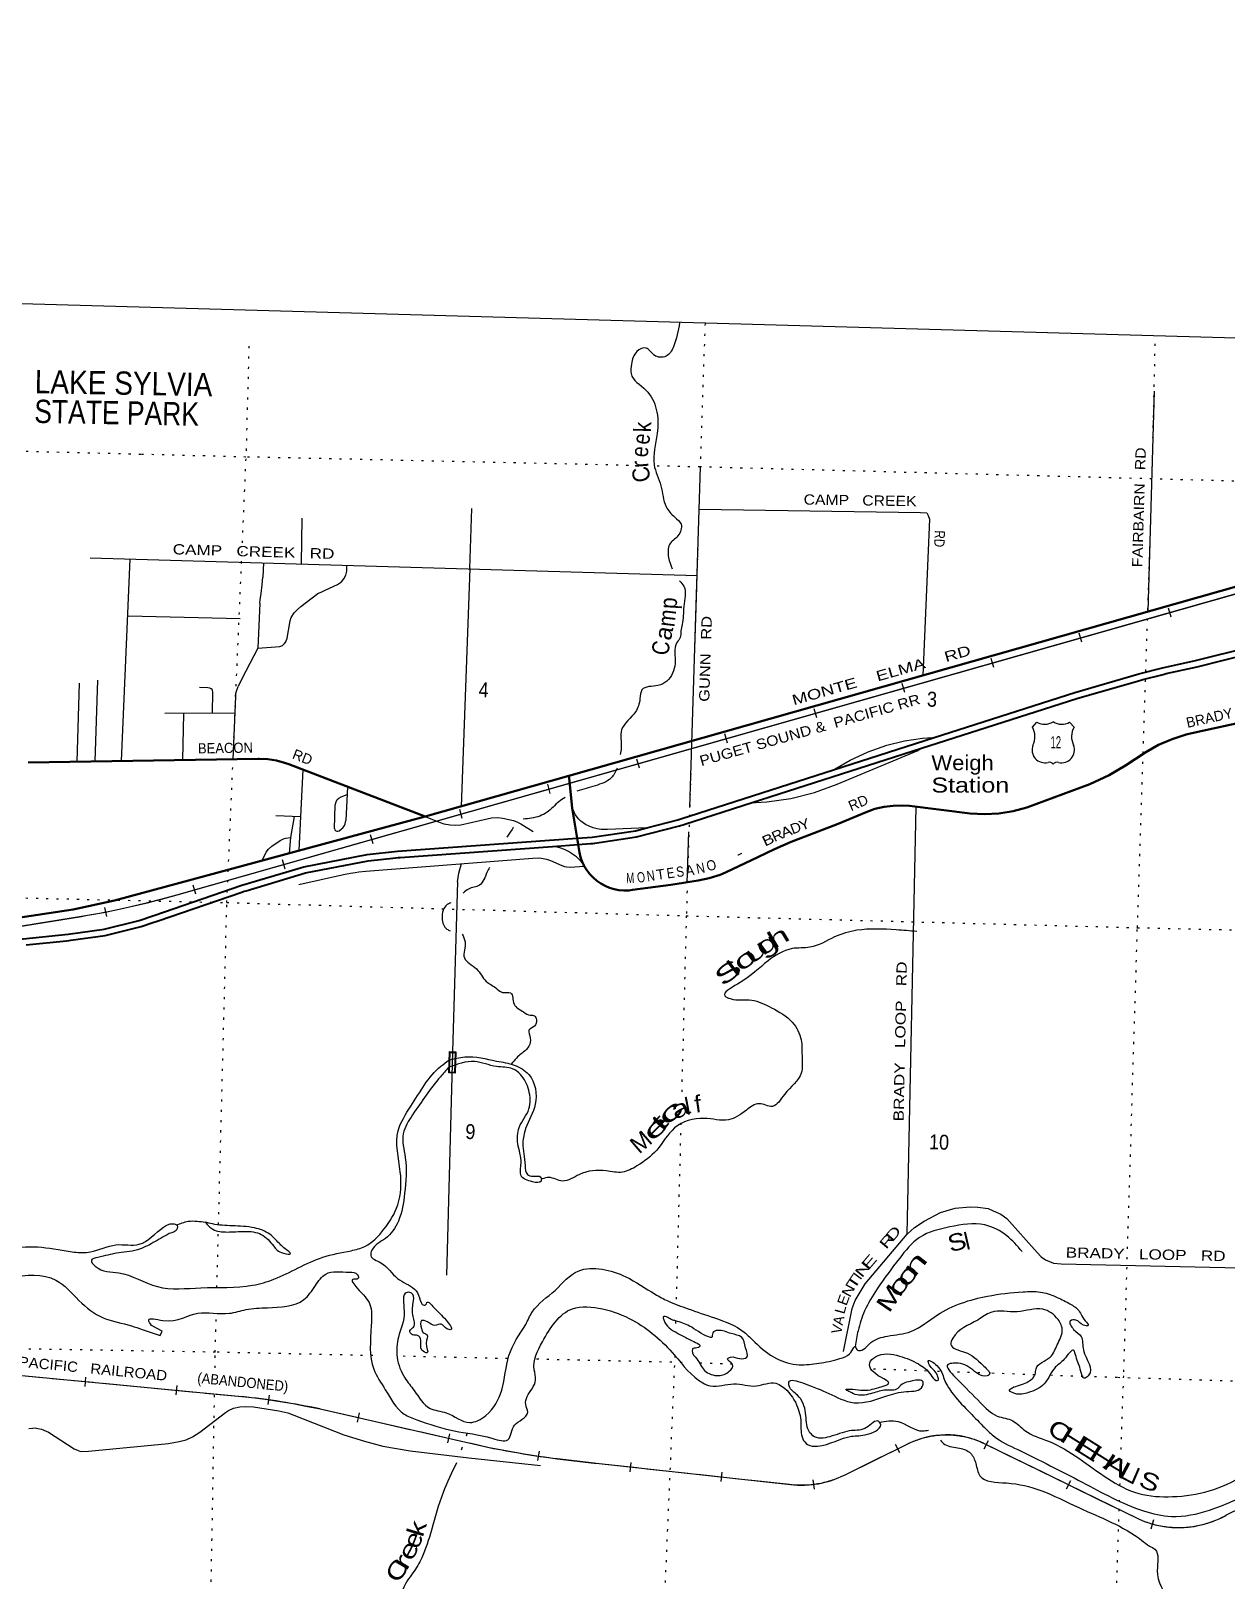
# Model space of a CAD drawing. Header units: feet. Extents: x -757852 to -501257, y -360805 to -170898.
# Drawn here: x -647639 to -633640, y -189041 to -170898 of the extents above; entities that cross this region are included whole.
import ezdxf
from ezdxf.enums import TextEntityAlignment as Align

# ---------------------------------------------------------------- set-up
doc = ezdxf.new("R2010")
doc.units = ezdxf.units.FT
doc.header["$LTSCALE"] = 80
for name, pattern in [('DOT_DASHED', [7.7, 5, -1.2, 0.3, -1.2]), ('DOTTED', [1.5, 0.3, -1.2]), ('LONG_DASHED', [7.5, 6, -1.5])]:
    doc.linetypes.add(name, pattern=pattern)
for name, color, linetype, lineweight in [('16', 7, 'Continuous', 25), ('20', 7, 'Continuous', 70), ('21', 7, 'Continuous', 25), ('26', 7, 'Continuous', 40), ('27', 7, 'Continuous', 13), ('29', 7, 'Continuous', 25), ('31', 7, 'Continuous', 13), ('34', 7, 'Continuous', 13), ('39', 7, 'Continuous', 13), ('4', 7, 'Continuous', 13), ('41', 7, 'Continuous', 13), ('44', 7, 'DOT_DASHED', 13), ('6', 7, 'DOTTED', 25), ('63', 7, 'Continuous', 25), ('7', 7, 'DOTTED', 13)]:
    doc.layers.add(name, color=color, linetype=linetype, lineweight=lineweight)
doc.layers.add('30', color=7, linetype='Continuous')
doc.layers.add('45', color=7, linetype='Continuous')

msp = doc.modelspace()

# ---------------------------------------------------------------- linework, layer by layer
at = {"layer": '16'}
for p, q in [((-635907.05, -179052.33), (-635855.74, -178993.57)), ((-635663.98, -178987.6), (-635664.26, -178987.8)), ((-635471.89, -178993.48), (-635420.5, -179052.33))]:
    msp.add_line(p, q, dxfattribs=at)
for centre, radius, start, end in [((-636100.03, -179162.96), 222.05, 332.97043, 29.75871), ((-635764.66, -178835.91), 182.07, 239.97227, 303.45418), ((-635562.88, -178836.41), 181.52, 236.33975, 300.08743), ((-635562.89, -178835.91), 182.07, 236.54582, 236.59441), ((-635227.53, -179162.96), 222.05, 150.24129, 207.02957), ((-635760.84, -179317.86), 151.42, 159.09177, 283.81923), ((-635566.72, -179317.86), 151.42, 256.18077, 20.90823)]:
    msp.add_arc(centre, radius, start, end, dxfattribs=at)
for centre, major_axis, start_param, end_param in [((-635705.5, -179516.68), (-19.56, 51.67), 4.95877769, 6.28318531), ((-635622.05, -179516.68), (19.56, 51.67), 0, 1.32637542)]:
    msp.add_ellipse(centre, major_axis=major_axis, ratio=0.929097, start_param=start_param, end_param=end_param, dxfattribs=at)
at = {"layer": '20', "lineweight": 35}
for p, q in [((-638236.79, -179550.8), (-637058.75, -179173.11)), ((-639189.9, -179935.12), (-637208.12, -179299.76)), ((-640424.13, -180229.36), (-640423.14, -180229.11)), ((-641529.81, -180448.61), (-641229.02, -180426.69))]:
    msp.add_line(p, q, dxfattribs=at)
for points in [[(-637058.75, -179173.11), (-635410.92, -178644.82), (-634659.97, -178428.69), (-634382.43, -178357.58), (-633995.68, -178270.9), (-633354.38, -178110.32), (-633005.31, -178006.92), (-632969.23, -177993.92), (-630053.55, -176966.15), (-629724.05, -176852.77)], [(-637208.12, -179299.76), (-635389.09, -178716.58), (-634664.65, -178508.08), (-634639.62, -178500.87), (-634614.65, -178494.47), (-634391.03, -178437.18), (-634365.47, -178430.63), (-634341.03, -178425.16), (-633978.37, -178343.88), (-633361.87, -178189.51), (-633337.04, -178183.29), (-633311.87, -178175.84), (-632980.28, -178077.62), (-632969.3, -178073.66), (-632944.64, -178064.77), (-632919.3, -178055.84), (-630028.88, -177036.98), (-629728.81, -176933.72)], [(-640423.14, -180229.11), (-640063.45, -180136.36), (-640026.72, -180124.65), (-638236.79, -179550.8)], [(-641229.02, -180426.69), (-641085.54, -180416.23), (-641059.07, -180414.3), (-641035.54, -180410.8), (-640544.49, -180337.76), (-640040.94, -180207.9), (-640028.82, -180204.04), (-640000.56, -180195.02), (-639978.82, -180188.05), (-639189.9, -179935.12)], [(-641241.13, -180352.37), (-641065.99, -180339.61), (-640559.39, -180264.25), (-640424.13, -180229.36)], [(-650615.01, -182240), (-650468.2, -182142.92), (-650235.33, -182005.99), (-649989.42, -181894.16), (-649733.17, -181808.64), (-649469.39, -181750.38), (-649305.51, -181728.46), (-647729.77, -181530.92), (-647204.01, -181476.01), (-646782.75, -181417.1), (-646369.95, -181314.48), (-646199.28, -181258.28), (-645167.07, -180903.89), (-644442.72, -180686), (-643699.56, -180545.02), (-643344.3, -180505.65), (-641241.13, -180352.37)], [(-647695.44, -181602.69), (-647223.68, -181553.43), (-647196.69, -181550.61), (-647173.68, -181547.39), (-646768.49, -181490.73), (-646348.07, -181386.22), (-646199.93, -181337.44), (-646173.77, -181328.82), (-646149.93, -181320.64), (-645167.72, -180983.41), (-645141.42, -180974.38), (-645117.72, -180967.25), (-644424.9, -180758.85), (-643689.46, -180619.34), (-643363.85, -180583.25), (-643338.16, -180580.4), (-643313.85, -180578.63), (-641529.81, -180448.61)]]:
    msp.add_lwpolyline(points, dxfattribs=at)
at = {"layer": '21'}
for points in [[(-638236.79, -179550.8), (-638217.86, -179539.69), (-638043.47, -179437.32), (-637832.94, -179341.76), (-637777.31, -179320.81), (-637612.12, -179263.61), (-637405.79, -179211.3), (-637195.12, -179180.84), (-637079.86, -179174.31), (-637058.75, -179173.11)], [(-639189.9, -179935.12), (-639150.5, -179932.82), (-639020.4, -179925.23), (-638738.48, -179885.74), (-638462.24, -179817), (-638194.69, -179719.76), (-637258.12, -179327.38), (-637208.12, -179299.76)], [(-640424.13, -180229.36), (-640883.92, -180250.26), (-640909.7, -180251.22), (-640958.47, -180249.14), (-641006.77, -180241.97), (-641054.05, -180229.79), (-641099.8, -180212.74), (-641143.51, -180191), (-641171.45, -180173.61), (-641197.41, -180153.4), (-641221.12, -180130.58), (-641242.31, -180105.42), (-641260.76, -180078.17), (-641276.26, -180049.14), (-641288.64, -180018.66), (-641297.77, -179987.05), (-641298.08, -179985.37), (-641302.3, -179962.88)], [(-640424.13, -180229.36), (-640423.14, -180229.32), (-640423.14, -180229.11)], [(-641166.12, -180661.29), (-641195.31, -180627.05), (-641209.91, -180609.93), (-641250.02, -180571.8), (-641293.9, -180538.07), (-641341.06, -180509.11), (-641390.99, -180485.24), (-641443.15, -180466.72), (-641496.95, -180453.75), (-641502, -180452.96), (-641529.81, -180448.61)]]:
    msp.add_lwpolyline(points, dxfattribs=at)
at = {"layer": '26'}
for p, q in [((-643022.34, -180098.55), (-641337.16, -179620.67)), ((-641229.02, -180426.69), (-641241.13, -180352.37))]:
    msp.add_line(p, q, dxfattribs=at)
for points in [[(-641337.16, -179620.67), (-631604.28, -176860.65), (-631183.01, -176705.63), (-630780.26, -176507.43), (-630704.52, -176464.08), (-629542.51, -175780.93), (-629271.01, -175645.6), (-629198.79, -175618.61)], [(-641166.12, -180661.29), (-641157.68, -180679.13), (-641128.03, -180727.85), (-641093.45, -180773.2), (-641054.31, -180814.68), (-641011.06, -180851.85), (-640964.16, -180884.29), (-640914.12, -180911.66), (-640861.5, -180933.64), (-640806.86, -180950), (-640750.82, -180960.56), (-640693.98, -180965.21), (-640636.97, -180963.88), (-640591.96, -180958.59), (-640143.74, -180897.2), (-639821.88, -180849.74), (-639692.67, -180821.86), (-639567.08, -180780.63), (-639495.27, -180750.23), (-639124.16, -180574.65), (-638927.66, -180481.87), (-638733.05, -180395.22), (-638703.79, -180384.25), (-638182.73, -180183.14), (-637855.71, -180045.94), (-637752.35, -180010.01), (-637645.81, -179985.08), (-637537.24, -179971.43), (-637427.83, -179969.2), (-637346.15, -179975.03), (-636638.83, -180061.89), (-636469.19, -180070.99), (-636299.53, -180062.32), (-636131.7, -180035.96), (-635973.48, -179994.11), (-635234.36, -179719), (-635009.48, -179613.9), (-634817.66, -179499.79), (-634580.22, -179344.91), (-634429.33, -179259.83), (-634270.37, -179191), (-634105.08, -179139.16), (-634038.84, -179123.58), (-633325.66, -178964.69)], [(-647672.07, -179464.87), (-644976.28, -179422.82), (-644965.3, -179422.22), (-644864.56, -179426.98), (-644764.86, -179442.25), (-644667.31, -179467.85), (-644618.04, -179485.07), (-643022.34, -180098.55)], [(-641302.3, -179962.88), (-641334.83, -179643.53), (-641337.16, -179620.67)], [(-641241.13, -180352.37), (-641298.49, -180000.3), (-641302.3, -179962.88)], [(-649944.07, -181465.04), (-649226.01, -181469.8), (-649190.39, -181468.74), (-648788.37, -181435.21), (-648755.41, -181430.57), (-647145.2, -181189.1), (-646659.43, -181083.16), (-643022.34, -180098.55)], [(-641166.12, -180661.29), (-641182.08, -180627.59), (-641200.95, -180573.77), (-641214.1, -180518.28), (-641229.02, -180426.69)]]:
    msp.add_lwpolyline(points, dxfattribs=at)
at = {"layer": '29'}
for p, q in [((-634480.43, -175116.24), (-634557.86, -177698.22)), ((-639922.69, -179994.08), (-639796.96, -176004.9)), ((-642497.53, -177192.93), (-642473.21, -176489.24)), ((-644471.66, -177140.34), (-644462.37, -176605.35)), ((-646947.54, -177068.76), (-639834.77, -177274.39)), ((-646577.12, -179447.79), (-646478.17, -177082.46)), ((-644913.5, -177127.56), (-644923.96, -177295.65)), ((-642497.53, -177192.93), (-642598.36, -179979.72)), ((-646500.44, -177747.37), (-645188.04, -177778.41)), ((-646857.84, -178500.03), (-646890.89, -179452.68)), ((-647074.13, -178537.18), (-647100.01, -179455.95)), ((-645567.56, -178589.43), (-645666.67, -178587.45)), ((-645513.41, -178888.69), (-645510.54, -178638.87)), ((-645242.31, -178693.09), (-645275.2, -179427.55)), ((-645251.12, -178889.86), (-646072.59, -178891.94)), ((-645851.57, -178891.38), (-645863.16, -179435.92)), ((-644454.42, -179548.19), (-644501.74, -180497.3)), ((-643932.29, -179750.21), (-643950.27, -180143.98)), ((-644082.38, -180238.63), (-644075.2, -179964.45)), ((-644482.08, -180102.92), (-644770.91, -180091.39)), ((-643022.34, -180098.55), (-642876.76, -180156.87)), ((-637374.42, -184991.45), (-637271.2, -179984.23)), ((-639950.53, -180877.5), (-639931.62, -180277.4)), ((-643717.24, -180740.07), (-641760.53, -180584.38)), ((-644501.6, -180894.82), (-643978.36, -180778.39))]:
    msp.add_line(p, q, dxfattribs=at)
for points in [[(-639810.03, -176497.53), (-637217.32, -176536.76), (-637143.25, -176541.12), (-637130.17, -176571.63), (-637112.74, -176615.23), (-637192.67, -178445.39)], [(-644980.3, -178127.21), (-644722.14, -178108.28), (-644693.82, -178097.38), (-644667.68, -178071.23), (-644652.42, -178051.61), (-644639.35, -178010.2), (-644604.49, -177807.49), (-644589.24, -177768.25), (-644556.56, -177713.76), (-644517.34, -177672.34), (-644478.13, -177637.47), (-644277.69, -177487.07), (-644231.93, -177465.27), (-644192.72, -177447.84), (-644046.74, -177382.45), (-644000.99, -177349.75), (-643972.67, -177312.7), (-643950.88, -177273.46), (-643937.81, -177225.51), (-643937.78, -177157.27)], [(-644957.7, -177601.15), (-644955.27, -177562.27), (-644943.83, -177487.61), (-644930.21, -177383.54), (-644923.96, -177295.65)], [(-644957.7, -177601.15), (-644980.3, -178127.21), (-645170.93, -178487.06), (-645211.19, -178574.9)], [(-645510.52, -178638.87), (-645513.56, -178622.14), (-645517.92, -178612.33), (-645527.72, -178602.52), (-645545.15, -178593.8), (-645567.56, -178589.42)], [(-645242.31, -178693.09), (-645237.95, -178659.19), (-645230.33, -178628.68), (-645211.19, -178574.9)], [(-644075.2, -179964.45), (-644065.81, -179927.78), (-644052.19, -179901.08), (-644032.04, -179883.1), (-644004.26, -179868.38), (-643936.49, -179842.14)], [(-644610.49, -180528.48), (-644594.69, -180343.56), (-644553.41, -180100.07)], [(-644082.38, -180238.63), (-644078.88, -180253.65), (-644067.99, -180265.63), (-644056.01, -180271.08), (-644044.02, -180271.08), (-644028.77, -180265.63), (-644004.81, -180248.2), (-643984.11, -180229.67), (-643973.21, -180216.59), (-643964.5, -180203.51), (-643957.96, -180183.89), (-643950.27, -180143.98)], [(-643022.34, -180098.55), (-642846.81, -180169.73), (-642803.24, -180182.8), (-642726.98, -180195.88), (-642661.62, -180200.24), (-642602.79, -180195.88), (-642467.71, -180163.19), (-642243.31, -180115.23), (-642171.41, -180110.87), (-642112.58, -180117.41), (-641986.22, -180145.75), (-641940.46, -180163.19), (-641901.25, -180182.8), (-641755.35, -180275.04)], [(-644929.97, -180613.12), (-644884.46, -180515.75), (-644858.32, -180480.88), (-644819.1, -180443.82), (-644721.06, -180378.43), (-644681.84, -180360.99), (-644653.52, -180352.27), (-644594.69, -180343.56)], [(-642641.09, -180864.8), (-642636, -180813.28), (-642626.2, -180760.96), (-642594.03, -180650.61)], [(-641760.53, -180584.38), (-641688.82, -180581.68), (-641658.32, -180584.95), (-641598.4, -180599.12), (-641554.83, -180613.29), (-641421.93, -180671.05), (-641390.33, -180683.04), (-641362.01, -180688.49), (-641322.79, -180690.67), (-641160.48, -180679.77)], [(-643978.36, -180778.39), (-643894.22, -180760.96), (-643841.94, -180752.24), (-643797.27, -180746.79), (-643717.24, -180740.07)], [(-642641.09, -180864.8), (-642700.3, -182849.72), (-642771.17, -185469.75)], [(-637374.42, -184991.45), (-637289.68, -184912.17), (-637176.39, -184838.07), (-636986.29, -184736.59), (-636814.75, -184685.5), (-636635.51, -184669.56), (-636548.97, -184672.43), (-636426.97, -184689.86), (-636365.97, -184716.02), (-636278.85, -184757.57), (-636209.11, -184807.56), (-635851.2, -185203.86), (-635806.08, -185254.36), (-635754.73, -185291.46), (-635662.29, -185328.47), (-635570.41, -185337.67), (-633306.59, -185389.14)], [(-638121.55, -186362.87), (-638021.24, -185861.34), (-637982.46, -185766.55), (-637868.2, -185572.69), (-637374.42, -184991.45)], [(-646028.87, -187440.34), (-645901.32, -187420.49), (-645821.8, -187399.78), (-645748.81, -187363.82), (-645660.57, -187308.24), (-645360.99, -187080.46), (-645325.05, -187055.39), (-645265.13, -187028.15), (-645194.33, -187011.8), (-645121.34, -187008.53), (-645033.1, -187011.8), (-644736.8, -187059.75), (-644631.13, -187084.82), (-644558.14, -187112.06), (-643974.25, -187338.75), (-643730.23, -187412.86), (-643516.72, -187473.89), (-643198.62, -187526.2), (-642510.15, -187609.03), (-641671.94, -187700.53)], [(-647664.46, -187267.36), (-647621.96, -187261.92), (-647589.82, -187260.29), (-647559.88, -187265.18), (-647515.74, -187275.55), (-647461.83, -187295.7), (-647434.04, -187310.42), (-647132.85, -187504.95), (-647088.17, -187525.67), (-647064.75, -187532.75), (-647047.88, -187535.46), (-646965.09, -187531.1), (-646028.87, -187440.34)]]:
    msp.add_lwpolyline(points, dxfattribs=at)
at = {"layer": '31'}
for p, q in [((-642662.8, -182854.09), (-642668.44, -183104.02)), ((-642668.44, -183104.02), (-642743.42, -183102.33))]:
    msp.add_line(p, q, dxfattribs=at)
msp.add_lwpolyline([(-642743.42, -183102.33), (-642737.78, -182852.4), (-642662.8, -182854.09)], dxfattribs=at)
msp.add_lwpolyline([(-642735.24, -183094.51), (-642729.96, -182860.57), (-642670.97, -182861.9), (-642676.25, -183095.84)], close=True, dxfattribs=at)
at = {"layer": '34', "lineweight": 25}
for p, q in [((-634283.32, -177763.53), (-634313.56, -177657.13)), ((-635328.46, -178057.87), (-635358.7, -177951.47)), ((-636359.11, -178353.52), (-636389.35, -178247.12)), ((-637404.24, -178647.86), (-637434.48, -178541.46)), ((-638434.89, -178943.5), (-638465.13, -178837.11)), ((-639480.03, -179237.84), (-639510.27, -179131.45)), ((-640510.67, -179533.49), (-640540.91, -179427.1)), ((-641555.81, -179827.83), (-641586.05, -179721.44)), ((-642586.46, -180123.48), (-642616.7, -180017.08)), ((-643631.59, -180417.82), (-643661.83, -180311.42)), ((-644662.24, -180713.47), (-644692.48, -180607.07)), ((-645707.38, -181007.81), (-645737.62, -180901.41)), ((-646751.14, -181271.3), (-646772.18, -181162.71))]:
    msp.add_line(p, q, dxfattribs=at)
at = {"layer": '34'}
for p, q in [((-648583.61, -186566.22), (-645169.81, -186892.68)), ((-644253.3, -187037.83), (-642270.64, -187488.96)), ((-638109.94, -187812.89), (-637365.91, -187446.61)), ((-636481.53, -187438.28), (-634658.82, -188329.93)), ((-641474.5, -187619.85), (-641040.26, -187670.94))]:
    msp.add_line(p, q, dxfattribs=at)
at = {"layer": '34', "lineweight": 25}
msp.add_lwpolyline([(-650306.13, -181793.3), (-647048.67, -181266.68), (-647048.11, -181266.59), (-646881.16, -181238.22), (-646715.8, -181206.18), (-646550.89, -181171.28), (-646385.36, -181134.31), (-646221.4, -181093.67), (-646058.87, -181050.34), (-645928.49, -181013.89), (-629592.28, -176370.75), (-629160.84, -176236.92), (-629110.18, -176221.49), (-629060.17, -176205), (-629010.41, -176187.63), (-628960.54, -176169.6), (-628911.3, -176150.5), (-628896.15, -176144.42), (-626557.46, -175230.09)], dxfattribs=at)
at = {"layer": '34'}
for points in [[(-645928.19, -181014.95), (-629591.97, -176371.8), (-629160.52, -176237.97)], [(-650503.2, -181825.57), (-650305.96, -181794.39), (-647048.5, -181267.77), (-647047.93, -181267.68)], [(-641040.26, -187670.94), (-641019.4, -187673.39), (-638741.83, -187921.84)]]:
    msp.add_lwpolyline(points, dxfattribs=at)
for centre, radius, start, end in [((-648614.99, -171717.77), 9677.62, 279.31873, 286.11883), ((-646069.24, -195538), 8691.98, 77.94084, 84.06049), ((-636915.11, -188356.14), 1015.12, 64.7148, 116.36451), ((-640045.34, -176440.23), 11270.6, 258.61251, 262.71502), ((-638612.3, -186786.2), 1143.01, 263.49296, 296.07244), ((-634195.85, -187274.52), 1152.49, 246.31441, 298.8357)]:
    msp.add_arc(centre, radius, start, end, dxfattribs=at)
at = {"layer": '39'}
for p, q in [((-642533.53, -187329.66), (-642542.98, -187356.64)), ((-642588.38, -187486.32), (-642600.33, -187520.45))]:
    msp.add_line(p, q, dxfattribs=at)
msp.add_lwpolyline([(-646337.77, -186106.91), (-646124.95, -186176.26), (-646104.15, -186124.54), (-646227.71, -186060.24)], dxfattribs=at)
for points in [[(-640041.9, -174314.49), (-640113.42, -174597.84), (-640199.41, -174707.67), (-640337.7, -174695.08), (-640433.47, -174611.47), (-640541.33, -174652.18), (-640604.41, -174798.96), (-640610.08, -174911.43), (-640435.45, -175104.24), (-640314.14, -175329.51), (-640303.29, -175613.5), (-640339.3, -175978.43), (-640260.88, -176224.41), (-640198.52, -176469.86), (-640097.97, -176591.85), (-640024.28, -176674.74), (-640060.86, -176810.33), (-640158.71, -176913.73), (-640169.64, -177064.24), (-640128.85, -177196.09)], [(-640042.53, -177336.49), (-639991.69, -177402), (-639991.32, -177637.37), (-640010.31, -177849.98), (-640026.65, -177925.1), (-640033.35, -178002.1), (-640073.47, -178061.13), (-640093.5, -178305.89), (-640190.67, -178511.9), (-640294.84, -178562.79), (-640481.47, -178615), (-640504.96, -178718.83), (-640558.19, -178871.98), (-640719.87, -179083.92), (-640724.61, -179290.96), (-640738.93, -179374.02)], [(-640772.35, -179534), (-640842.75, -179647.15), (-641028.61, -179737.6), (-641243.34, -179800.38)], [(-641382.26, -179876.28), (-641454.82, -179924.76), (-641593.55, -180048.94), (-641774.68, -180117.42), (-641874.47, -180128.93)], [(-641985.11, -180221.65), (-642004.09, -180248.68), (-642065.84, -180341.31)], [(-642268.52, -180695.39), (-642297.94, -180754), (-642385.18, -180902), (-642513.32, -180948.08), (-642575.88, -180995.18)], [(-642719.18, -181110.49), (-642764.51, -181130.93), (-642821.89, -181287.96), (-642765.84, -181418.55), (-642729.24, -181435.57)], [(-637262.98, -181444.47), (-637503.61, -181426.5), (-637964.09, -181431.49), (-638225.93, -181509.39), (-638515.32, -181630.63), (-638722.86, -181645.94), (-639004.94, -181789.55), (-639361.54, -182061.47), (-639510.77, -182199.39), (-639447.49, -182231.65), (-639194.82, -182250.01), (-638964.51, -182338.04), (-638720.82, -182508.99), (-638617, -182715.57), (-638606.89, -182898.96), (-638615.58, -183103.86), (-638812.64, -183352.86), (-638953.89, -183493.05), (-639109.66, -183461.78), (-639258.86, -183537.34), (-639469.61, -183651.11), (-639754.48, -183633.71), (-640099.3, -183746.64), (-640309.33, -184005.73), (-640540.51, -184191.25), (-640711.73, -184264.07), (-640900.22, -184249.83), (-641215.16, -184291.79), (-641412.62, -184367.77), (-641572.08, -184326.33), (-641652.98, -184343.08)], [(-642589.82, -181474.77), (-642553.49, -181564.33), (-642561.72, -181755.16), (-642421.14, -181882.49), (-642307.32, -182029.05), (-642195.22, -182105.15), (-642114.53, -182158.09), (-642020.29, -182165.21), (-641980.3, -182295.27), (-641868.73, -182387.45), (-641791.59, -182426.19), (-641741.53, -182431.86), (-641718.94, -182478.87), (-641741.44, -182552.56), (-641805.32, -182600.75), (-641790.26, -182693.78), (-641807.39, -182787.76), (-641896.81, -182879.37), (-641952.66, -182927.82), (-642013.16, -182999.56)], [(-646021.75, -184982.75), (-646208.14, -185089.27), (-646391.8, -185173.76), (-646636.33, -185214), (-646857.04, -185263.08), (-646930.43, -185294.86), (-646886.48, -185364.7), (-646611.6, -185442.13), (-646158.57, -185603.86), (-645648.48, -185618.61), (-645042.44, -185588.23), (-644792.91, -185517.98), (-644221.71, -185261.16), (-643889.52, -185183.56), (-643727.12, -185134.59), (-643505.46, -184932.66), (-643341.35, -184646.37), (-643312.72, -184261.08), (-643339.24, -183779.44), (-643189.19, -183492.69), (-642838.22, -183023.44), (-642743.86, -182952.52)], [(-642746.52, -183037.56), (-642842.21, -183146.02), (-643168.31, -183591.94), (-643278.04, -183813.64), (-643255.02, -184094.01), (-643262.61, -184512.17), (-643335.59, -184839.68), (-643486.84, -185039.89), (-643646.1, -185177.48), (-643658.17, -185239.44), (-643540.38, -185325.79), (-643345.34, -185509.22), (-643146.4, -185634.44), (-643087.36, -185734.95), (-643033.95, -185823.21), (-643015.75, -185819.78), (-643000.78, -185792.11), (-642918.21, -185849.14), (-642776.34, -185998.63), (-642719.57, -186107.11), (-642769.51, -186097.43), (-642832.13, -186045.08), (-642906.94, -186058.71), (-642994.05, -186017.63), (-643063.94, -186003.26), (-643064.94, -186095.77), (-643044.36, -186142.71), (-643002.91, -186166.2), (-643010.2, -186266.54), (-642997.8, -186379.6), (-643061.08, -186347.34), (-643071.4, -186232.34), (-643109.79, -186176.77), (-643167.89, -186170.84), (-643200.46, -186121.49), (-643158.86, -186078.6), (-643162.83, -185953.75), (-643161.67, -185794.87), (-643166.5, -185696.14), (-643199.91, -185672.92), (-643234.05, -185671.79), (-643267.35, -185891.98), (-643335.53, -186195.5), (-643349.28, -186432.42), (-643258.68, -186674.78), (-643150.88, -186821.14), (-642964.73, -187030.43), (-642773.47, -187082.98), (-642499.78, -187196.58), (-642310.09, -187112.29), (-642123.63, -186818.69), (-642040, -186411.07), (-641841.28, -186049.47)], [(-642743.86, -182952.52), (-642555.25, -182914.06), (-642184.95, -182962.43), (-641977.44, -183009.48), (-641808.15, -183119.65), (-641731.06, -183468.18), (-641844.84, -183752.1), (-641876.51, -183922.05), (-641850.88, -184184.4), (-641824.16, -184289.88), (-641752.53, -184312.35), (-641666.45, -184323.22), (-641663.88, -184367.56), (-641762.66, -184376.39), (-641897.11, -184307.6), (-641898.29, -184158.7), (-641935.13, -183932.19), (-641918.81, -183739.61), (-641805.25, -183524.08), (-641808.15, -183304.72), (-641904.67, -183120.5), (-641997.01, -183055.11), (-642185.04, -183026.8), (-642444.44, -182967.99), (-642746.52, -183037.56)], [(-650035.11, -184169.92), (-650025.92, -184181.31), (-649869.78, -184447.95), (-649767.37, -184636.39), (-649673.08, -184703.85), (-649567.62, -184860.2), (-649529.14, -185036.48), (-649575.41, -185099.33), (-649638.59, -185002.71), (-649710.82, -184813.25), (-649765.8, -184773.23), (-649792.01, -184899.1), (-649831.75, -185008.43), (-649896.62, -185086.76), (-649931.25, -185224.42), (-649956.48, -185320.15), (-650013.62, -185346.44), (-650056.58, -185369.17), (-650066.79, -185312.5), (-650086.61, -185303.81), (-650119.35, -185383.2), (-650089.16, -185567.24), (-650007.7, -185843.5), (-649818.43, -186018.69), (-649481.18, -186094.15), (-649400.27, -186078.7), (-649423.84, -186061.83), (-649386.19, -186016.8), (-649249.59, -186019.28), (-649142.81, -185950.37), (-648883.94, -185655.12), (-648708.33, -185447.66), (-648285.68, -185246.31), (-647510.43, -185143.04), (-647132.37, -185199.72), (-646943.36, -185197.88), (-646643.17, -185115.21), (-646371.57, -185108.04), (-646087.66, -184908.16), (-645979.8, -184867.45), (-645926.24, -184889.33), (-645925.34, -184923.56), (-646021.75, -184982.75)], [(-645934.25, -184885.42), (-645795.96, -184839.3), (-645691.41, -184838.71), (-645599.31, -184849.78)], [(-645599.31, -184849.78), (-645513.56, -184870.7), (-645281.09, -184892.42), (-645020.58, -184917.08), (-644842.09, -184991.34), (-644732.91, -185095.5), (-644631.31, -185185.34), (-644598.16, -185216.6), (-644682.5, -185213.83), (-644798.28, -185127.55), (-644940.67, -184994.13), (-645136.47, -184957.52), (-645339.74, -184964.93), (-645507.55, -184933.26), (-645599.31, -184849.78)], [(-636028.25, -185192.43), (-636209.23, -185009.46), (-636464.4, -184882.39), (-636875.2, -184905.11), (-637228.97, -185028.26), (-637466.13, -185273.93), (-637724.96, -185629.53), (-637874.15, -185890.15), (-637950.02, -186121.01), (-637986.14, -186304.48)], [(-646227.71, -186060.24), (-646259.81, -185996.82), (-646095.09, -186000.22), (-645684.27, -185915.15), (-645314.48, -185917.25), (-645120.07, -185873.34), (-644868.1, -185851.45), (-644442.89, -185756.79), (-644306.87, -185592.29), (-644185.89, -185457.46), (-643907.81, -185436.43), (-643814.29, -185465.65), (-643805.69, -185510.19), (-643870.34, -185520.13), (-643821.27, -185618.3), (-643668.79, -185812.4), (-643652.75, -186060.36), (-643623.19, -186572.28), (-643488.29, -186812.07), (-643268.41, -187096.89), (-643118.73, -187163.97), (-642681.59, -187294.4), (-642230.35, -187382.54), (-642052.06, -187398.37), (-641976.15, -187227.87), (-641883.44, -187158.5), (-641820.39, -187074.07), (-641843.67, -186986.8), (-641769.25, -186800.16), (-641727.76, -186698.93), (-641743.91, -186577.7), (-641646.84, -186250.99), (-641296.54, -185864.2), (-640944.81, -185865.7), (-640591.32, -185998.01), (-640100.09, -186406.42), (-639769.01, -186733.12), (-639679.7, -186768.24), (-639407.51, -186742.98), (-639140.98, -186767.83), (-638914.77, -186735.03), (-638839.65, -186773.71), (-638669.82, -186990.51), (-638620.15, -187193.3), (-638598.32, -187387.14), (-638542.18, -187453.35), (-638424.24, -187473.32), (-638028.49, -187357.58), (-637838.76, -187333.64), (-637689.8, -187203.76), (-637707.28, -187185.08), (-637850.26, -187254.81), (-638026.33, -187291.27), (-638253.52, -187354.21), (-638458.85, -187363.56), (-638526.97, -187294.93), (-638564.4, -187086.51), (-638660.07, -186876.17), (-638757.06, -186768.38), (-638759.64, -186724.04), (-638599.13, -186733.34), (-638293.57, -186856.03), (-637995.58, -186964.39), (-637615.07, -186884.36), (-637382.26, -186833.67), (-637195.3, -186771.42), (-637189.65, -186721.31), (-637313.88, -186709.18), (-637464.76, -186774.63), (-637485.63, -186798.09), (-637624.96, -186817.65), (-637780.88, -186852.76), (-637962.45, -186872.94), (-638047.75, -186837.95), (-638089.19, -186814.46), (-637918.39, -186816.05), (-637706.37, -186786.81), (-637590.15, -186736.32), (-637684.37, -186666.84), (-637813.54, -186497.64), (-637746.93, -186427.41), (-637463.21, -186418.63), (-637243.08, -186510.35), (-637098.48, -186637.81), (-637034.25, -186702.28), (-637012.1, -186701), (-637014.87, -186662.68), (-637037.39, -186613.67), (-637112.82, -186522.68), (-637129.32, -186473.86), (-637026.61, -186529.53), (-636941.36, -186689.24), (-636855.78, -186838.9), (-636661.92, -187058.5), (-636486.83, -187237.25), (-636361.99, -187354), (-636079.76, -187514.15)], [(-641841.28, -186049.47), (-641768.17, -185903.02), (-641496.42, -185644.4), (-641227.85, -185421.89), (-640949.77, -185400.86), (-640671.21, -185488.46), (-640328.11, -185692.85), (-640177.92, -185772.21), (-639941.73, -185864.46), (-639631.63, -185971.21), (-639285.27, -186137.48), (-639158.42, -186254.3), (-638907.42, -186447.62), (-638640.38, -186518.75), (-638410.69, -186502.16), (-638165.7, -186447.85), (-638049.28, -186391.33), (-637998.6, -186316.55), (-637988.17, -186304.82), (-637965.25, -186341.78), (-637943.49, -186352.56), (-637799.79, -186260.72), (-637606.35, -186184.6), (-637331.17, -186129.27), (-637021.36, -185936.28), (-636433.27, -185716.22), (-636017.53, -185665.51), (-635814.59, -185668.16), (-635635.45, -185722.32), (-635483.13, -185797.73), (-635376.99, -185871.63), (-635288.87, -186005.28), (-635256.44, -186058.64), (-635310.66, -186056.86), (-635399.12, -185995.62), (-635463.83, -186007.57), (-635424.8, -186105.41), (-635337.06, -186188.76), (-635310.11, -186348.56), (-635253.53, -186648.14), (-635302.71, -186676.7), (-635340.31, -186597.01), (-635397, -186424.16), (-635424.76, -186350.83), (-635534.72, -186455.85), (-635636.12, -186545.05), (-635771.24, -186743.78), (-635953.48, -186846.42), (-636114.64, -186857.22), (-636175.84, -186823.02), (-636061.17, -186758.39), (-635909.96, -186682.9), (-635876.2, -186633.72), (-635865.94, -186565.66), (-635700.72, -186430.27), (-635617.63, -186286.16), (-635557.92, -186119.14), (-635606, -185990.83), (-635787, -185870.22), (-636085.43, -185898.64), (-636393.24, -185906.63), (-636548.92, -185996.06), (-636841.25, -186207.73), (-636863.75, -186281.42), (-636703.85, -186371.16), (-636478.04, -186535.49), (-636415.05, -186638.14), (-636439.54, -186649.4), (-636629.69, -186562.69), (-636834.74, -186501.64), (-636897.58, -186517.68), (-636811.93, -186665.33), (-636514.21, -186966.79), (-636320.2, -187120.02), (-636139.11, -187176.26), (-635998.07, -187289.52), (-635720.75, -187415.3), (-635025.42, -187852.54), (-634663.27, -188027.38), (-634268.48, -188064.49), (-633423.87, -187806.6), (-633059.21, -187657.65), (-632935.76, -187693.89), (-632736.17, -187613.95), (-632352.71, -187443.5), (-632128, -187394.55), (-631702.22, -187344.17), (-630742.92, -187144.36), (-629987.68, -187038.42), (-629171.62, -186916.38), (-628808.29, -186869.98), (-628434.7, -186755.52), (-627199.98, -186369.63), (-626860.11, -186242.78)], [(-648891.69, -186497.24), (-648993.46, -186363.63), (-648937.78, -186258.85), (-648745.48, -186094.18), (-648237.62, -185622.05), (-647881.84, -185498.96), (-647346.1, -185528.63), (-647076.47, -185766.82), (-646793.6, -185969.22), (-646461.02, -186064.64), (-646337.77, -186106.91)], [(-640087, -186004.52), (-639926.18, -186066.13), (-639697.19, -186194.35), (-639667.2, -186199.36), (-639651.38, -186145.57), (-639596.18, -186117.21), (-639436.59, -186154.64), (-639313.4, -186198.92), (-639267.13, -186321.14), (-639252.66, -186432.25), (-639333.57, -186447.69), (-639443.55, -186430), (-639478.34, -186448.97), (-639420.26, -186517.26), (-639459.02, -186596.45), (-639583.28, -186646.69), (-639748.17, -186586.95), (-639840.23, -186451.16), (-639893.38, -186354.87), (-639884.56, -186331.02), (-639819.85, -186319.07), (-639803.19, -186301.51), (-639856.03, -186257.53), (-639984.52, -186190.95), (-640164.04, -186086.48), (-640225.35, -185993.94), (-640232.2, -185957.51), (-640180.26, -185967.26), (-640128.9, -185995.1), (-640087, -186004.52)], [(-636079.76, -187514.15), (-635324.3, -187895.02), (-634607.57, -188230.37), (-634278.02, -188295.51), (-633835.46, -188223.56), (-633323.87, -188007.02), (-632862.66, -187813.48), (-632224.99, -187656.9), (-631836.79, -187609.01), (-631452.53, -187556.13), (-630276.98, -187280.37), (-629941.43, -187223), (-629424.25, -187143.43), (-628725.89, -187055.74), (-627921.99, -186874.96), (-627363.17, -186627.79), (-626867.06, -186447.02)], [(-637697.61, -187194.5), (-637482.13, -187184.43), (-637192.83, -187295.22), (-637125.96, -187284.07)], [(-636985.12, -187404.86), (-636934.04, -187451.88), (-636760.59, -187495.8), (-636633.91, -187556.29), (-636571.51, -187677.02), (-636523.89, -187819.4), (-636213.07, -187904.04), (-635809.88, -187991.72), (-635364.18, -188193.44), (-634628.86, -188575.67), (-634536.58, -188643.07), (-634473.51, -188681.35), (-634445.42, -188929.71), (-634295.65, -189268.55), (-634105.61, -189481.99), (-634020.64, -189712.1), (-634062.65, -190014.47), (-634169.94, -190284.52), (-634384.42, -190697.9), (-634454.44, -190872.62), (-634576.77, -190987.29), (-634762.85, -190961.06), (-634896.17, -190980.82), (-635047.85, -191132.74), (-635434.21, -191453.97), (-635639.35, -191642.35), (-635837.74, -191808.83), (-635906.32, -191939.35), (-635991.65, -192214.14), (-636000.49, -192485.42), (-635893.19, -192585.5), (-635660.38, -192719.88), (-635503.12, -192952.36), (-635444.63, -193131.31), (-635387.94, -193304.16), (-635405.27, -193404.17), (-635422.25, -193431.77), (-635379.28, -193531.75), (-635378.36, -193688.69), (-635374.12, -193805.5), (-635485.83, -193902.41), (-635764.78, -194011.93), (-636230.32, -194234), (-636494.76, -194329.92), (-636872.63, -194452.28), (-637173.8, -194380.02), (-637981.51, -194307.22), (-638159.41, -194399.94), (-638332.49, -194406.32), (-638648.19, -194410.03), (-638882.1, -194432.52), (-639138.18, -194518.65), (-639321.25, -194770.12), (-639598.06, -195245.82), (-639777.84, -195519.53), (-639920.78, -195649.61), (-640150.27, -195845.24)], [(-642653.94, -187667.87), (-642811.94, -188017.12), (-642946.82, -188455.24), (-643061.97, -188781.36), (-643164.18, -188957.03), (-643281.1, -189152.34), (-643256.13, -189434.79), (-643118.01, -189761.18), (-643038.24, -190027.32), (-642888.44, -190303.81), (-642841.64, -190780.09), (-642890.38, -191042.01), (-643050.69, -191211.75), (-643389.92, -191444.01), (-643499.44, -191563.57), (-643634.85, -191681.38), (-643761.65, -191790.33), (-644067.78, -192198.22), (-644214.75, -192390.52), (-644352.06, -192532.86), (-644420, -192705.64), (-644371.22, -192874.2), (-644084.77, -193398.59), (-643850.38, -193669.81), (-643652.53, -193766.83), (-643516.9, -193984.52), (-643526.66, -194098.86), (-643738.63, -194373.52), (-643875.67, -194692.89), (-643901.75, -194999.81), (-644012.8, -195261.69), (-644222.39, -195586.72), (-644523.27, -195999.27), (-644681.68, -196295.8), (-644656.36, -196505.84), (-644669.47, -196970.09), (-644687.45, -197645.4), (-644602.55, -197877.51), (-644449.29, -198047.5), (-644395.2, -198238.37)]]:
    msp.add_spline(points, degree=3, dxfattribs=at)
at = {"layer": '4'}
msp.add_lwpolyline([(-751809.62, -170897.83), (-720494.9, -171910.43), (-689178.81, -172879.95), (-657861.41, -173806.4), (-626542.79, -174689.77), (-595222.97, -175530.05), (-563902.02, -176327.26), (-532580.01, -177081.38), (-501256.99, -177792.41), (-505285.46, -360804.74), (-536860.21, -360087.99), (-568433.95, -359327.81), (-600006.62, -358524.19), (-631578.15, -357677.16), (-663148.48, -356786.69), (-694717.56, -355852.8), (-726285.32, -354875.48), (-757851.71, -353854.74)], close=True, dxfattribs=at)
msp.add_lwpolyline([(-751809.62, -170897.83), (-720494.9, -171910.43), (-689178.81, -172879.95), (-657861.41, -173806.4), (-626542.79, -174689.77), (-595222.97, -175530.05), (-563902.02, -176327.26), (-532580.01, -177081.38), (-501256.99, -177792.41), (-505285.46, -360804.74), (-536860.21, -360087.99), (-568433.95, -359327.81), (-600006.62, -358524.19), (-631578.15, -357677.16), (-663148.48, -356786.69), (-694717.56, -355852.8), (-726285.32, -354875.48), (-757851.71, -353854.74)], close=True, dxfattribs=at)
at = {"layer": '6'}
for points in [[(-640641.39, -175985.78), (-645120.42, -175887.71), (-646350.75, -175857.1), (-649957.65, -175767.38)], [(-626588.01, -176333.48), (-629229.46, -176289.17), (-634507.32, -176143.91), (-639799.42, -176004.22), (-640357.91, -175991.99)]]:
    msp.add_lwpolyline(points, dxfattribs=at)
at = {"layer": '63'}
for p, q in [((-647006.07, -186773.45), (-646995.54, -186663.34)), ((-645938.48, -186872.92), (-645927.95, -186762.81)), ((-644861.85, -186987.02), (-644845.36, -186877.65)), ((-643814.14, -187192.62), (-643789.6, -187084.77)), ((-642755.99, -187436.07), (-642731.45, -187328.22)), ((-636471.73, -187505.54), (-636423.12, -187406.18)), ((-641700.31, -187642.37), (-641683.47, -187533.05)), ((-637461.02, -187553.06), (-637509.87, -187453.82)), ((-640620.12, -187773.39), (-640608.13, -187663.43)), ((-639553.95, -187887.07), (-639541.96, -187777.11)), ((-638460.85, -187975.69), (-638474.58, -187865.93)), ((-635507.44, -187974.35), (-635458.84, -187874.99)), ((-634515.94, -188439.95), (-634487.15, -188333.16))]:
    msp.add_line(p, q, dxfattribs=at)
at = {"layer": '63', "linetype": 'LONG_DASHED'}
for points in [[(-648583.51, -186565.12), (-645169.7, -186891.59), (-645018.48, -186908.19), (-644868.48, -186928.17), (-644718.75, -186950.73), (-644568.34, -186975.13), (-644419.15, -187002.88), (-644271.1, -187033.14), (-644253.07, -187036.75), (-642270.41, -187487.88), (-642076.86, -187525.72), (-641883.52, -187558.9), (-641689.52, -187588.79), (-641493.96, -187616.68), (-641474.38, -187618.76), (-641040.13, -187669.85), (-641019.28, -187672.3), (-638741.71, -187920.75), (-638721.83, -187922.9), (-638702.04, -187924.58), (-638682.18, -187925.92), (-638662.2, -187927.06), (-638642.28, -187927.72), (-638622.43, -187928.03), (-638602.45, -187928.13), (-638582.52, -187927.76), (-638562.67, -187927.03), (-638542.67, -187925.98), (-638522.85, -187924.56), (-638503.01, -187922.91), (-638483.12, -187920.82), (-638463.42, -187918.36), (-638443.67, -187915.55), (-638424.01, -187912.5), (-638404.31, -187909.01), (-638384.8, -187905.25), (-638365.25, -187901.05), (-638345.89, -187896.59), (-638326.49, -187891.79), (-638307.29, -187886.63), (-638288.15, -187881.11), (-638269.1, -187875.35), (-638250.12, -187869.13), (-638231.23, -187862.66), (-638212.51, -187855.83), (-638193.89, -187848.76), (-638175.45, -187841.21), (-638157.09, -187833.42), (-638138.93, -187825.38), (-638120.85, -187816.98), (-638110.42, -187811.9), (-637366.39, -187445.62), (-637350.42, -187437.82), (-637334.35, -187430.42), (-637318.15, -187423.3)], [(-637318.15, -187423.3), (-637301.76, -187416.31), (-637285.29, -187409.73), (-637268.76, -187403.47), (-637252.07, -187397.35), (-637235.28, -187391.64), (-637218.44, -187386.24), (-637201.38, -187381.07), (-637184.37, -187376.27), (-637167.26, -187371.65), (-637149.97, -187367.4), (-637132.73, -187363.51), (-637115.37, -187359.88), (-637098, -187356.49), (-637080.44, -187353.45), (-637062.98, -187350.7), (-637045.34, -187348.31), (-637027.79, -187346.19), (-637010.1, -187344.34), (-636992.46, -187342.86), (-636974.79, -187341.69), (-636957.1, -187340.76), (-636939.33, -187340.23), (-636921.56, -187339.93), (-636903.83, -187339.99), (-636886.11, -187340.28), (-636868.39, -187341.02), (-636850.66, -187341.99), (-636833.03, -187343.23), (-636815.36, -187344.8), (-636797.73, -187346.72), (-636780.07, -187348.97), (-636762.54, -187351.39), (-636744.99, -187354.27), (-636727.56, -187357.42), (-636710.12, -187360.8), (-636692.86, -187364.5), (-636675.51, -187368.6), (-636658.3, -187372.89), (-636641.23, -187377.58), (-636624.21, -187382.42), (-636607.19, -187387.7), (-636590.39, -187393.22), (-636573.68, -187398.99), (-636556.93, -187405.1), (-636540.45, -187411.57), (-636524.03, -187418.16), (-636507.74, -187425.18), (-636491.45, -187432.42), (-636481.06, -187437.29), (-634658.36, -188328.93), (-634639.88, -188336.92), (-634621.31, -188344.43), (-634602.58, -188351.64), (-634583.67, -188358.67), (-634564.68, -188365.25), (-634545.64, -188371.46), (-634526.42, -188377.51), (-634507.12, -188383.08), (-634487.78, -188388.3), (-634468.2, -188393.24), (-634448.69, -188397.78), (-634429.09, -188402.09), (-634409.3, -188406), (-634389.59, -188409.5), (-634369.72, -188412.67), (-634349.88, -188415.59), (-634329.86, -188418.09), (-634309.95, -188420.29), (-634289.86, -188422.05), (-634269.88, -188423.53), (-634249.77, -188424.68), (-634229.73, -188425.43), (-634209.66, -188425.81), (-634189.59, -188425.93), (-634169.45, -188425.59), (-634149.32, -188424.99), (-634129.26, -188423.98), (-634109.22, -188422.71), (-634089.2, -188420.93), (-634069.2, -188418.9), (-634049.31, -188416.56), (-634029.39, -188413.85), (-634009.55, -188410.74), (-633989.67, -188407.27), (-633969.95, -188403.59), (-633950.26, -188399.41), (-633930.68, -188394.92), (-633911.12, -188390.17), (-633891.79, -188385.08), (-633872.38, -188379.5), (-633853.13, -188373.75), (-633834.06, -188367.53), (-633815.04, -188361.16), (-633796.05, -188354.28), (-633777.34, -188347.15), (-633758.74, -188339.71), (-633740.11, -188331.92), (-633721.8, -188323.73), (-633703.56, -188315.39), (-633685.49, -188306.59)], [(-633685.49, -188306.59), (-633667.43, -188297.53), (-633649.76, -188288.19), (-633640.51, -188283.14), (-633201.9, -188062.15)]]:
    msp.add_lwpolyline(points, dxfattribs=at)
at = {"layer": '7'}
for p, q in [((-639910.98, -179597.52), (-639942.55, -180614.33)), ((-640026.15, -183687.38), (-640081.79, -185812.19)), ((-645460.6, -185615.34), (-645443.62, -184954.72)), ((-640087.02, -186012.23), (-640090.17, -186132.75)), ((-642056, -186447.82), (-643350.46, -186419.33)), ((-640011.7, -186492.82), (-641723.28, -186455.14)), ((-639420.07, -186514.46), (-639812.4, -186500.87)), ((-637146.87, -186593.22), (-637774.53, -186571.47)), ((-636996.55, -186598.43), (-637042.59, -186596.83)), ((-636523.36, -186614.82), (-636878.41, -186602.52)), ((-635877.79, -186637.18), (-636404.67, -186618.93)), ((-635314, -186656.73), (-635703.6, -186643.23)), ((-634882.05, -187928.5), (-634881.5, -187912.33))]:
    msp.add_line(p, q, dxfattribs=at)
for points in [[(-639743.06, -174324.43), (-639799.42, -176004.22), (-639902.77, -179332.93)], [(-634867.96, -187512.41), (-634837.13, -186601.56), (-634678.56, -181400.65), (-634507.32, -176143.91), (-634467.09, -174471.66)], [(-645260.79, -179171.34), (-645115.19, -175813.54), (-645081.09, -174547.6)], [(-645441.63, -184877.44), (-645344.7, -181106.5), (-645271.07, -179408.4)], [(-639949.88, -180850.61), (-639962.63, -181261.22), (-640017.25, -183347.37)], [(-654744.34, -180931.65), (-650579.16, -180986.81), (-645344.7, -181106.5), (-639962.63, -181261.22), (-634678.56, -181400.65), (-629408.02, -181523.54), (-626732.76, -181593.75)], [(-645483.29, -186556.94), (-645480.06, -186372.46), (-645468.54, -185924.15)], [(-643634.04, -186413.09), (-645480.06, -186372.46), (-647984.33, -186331.34)], [(-640097.29, -186409), (-640325.59, -191786.09), (-640534.15, -197077.81), (-640558.84, -202401.72), (-640768.32, -207721.57)], [(-628704.33, -186840.31), (-629607.2, -186835.68), (-634916.53, -186670.5), (-635256.21, -186658.73)], [(-645994.03, -207580.04), (-645865.13, -202265.59), (-645771.08, -196972.12), (-645573.21, -191700.16), (-645487.81, -186816)], [(-635575, -207870.09), (-635275.59, -202504.91), (-635288.82, -197234.07), (-635018.27, -191952.43), (-634888.06, -188106.03)]]:
    msp.add_lwpolyline(points, dxfattribs=at)

# ---------------------------------------------------------------- texts
at = {"layer": '16', "width": 0.6}
msp.add_text('12', height=140, dxfattribs=at).set_placement((-635634.08, -179298.11), align=Align.CENTER)
at = {"layer": '27'}
for s, rotation, width, p in [('MONTE    ELMA    RD', 15.832, 1.35, (-638703.72, -178795.93)), ('BEACON', 0.894, 0.95, (-645682.55, -179360.45))]:
    msp.add_text(s, height=120, rotation=rotation, dxfattribs=dict(at, width=width)).set_placement(p)
for s, rotation, p in [('BRADY', 12.56, (-634091.45, -179060.79)), ('RD', 338.97, (-644587.65, -179416.4)), ('RD', 22.76, (-638031.85, -180037.34))]:
    msp.add_text(s, height=120, rotation=rotation, dxfattribs=at).set_placement(p)
for s, rotation, width, p in [('Y', 21.105, 1.15, (-638557.56, -180246.3)), ('B', 25.331, 1.25, (-638978.94, -180423.11)), ('R', 24.538, 1.1, (-638870.05, -180372.56)), ('A', 21.564, 1.2, (-638768.73, -180330.38)), ('D', 21.105, 1.05, (-638659.65, -180287.24)), ('-', 25.304, 1.4, (-639316.25, -180582.63)), ('E', 8.045, 0.85, (-640138.23, -180818.72)), ('S', 8.045, 0.85, (-640026.83, -180803.2)), ('A', 8.645, 0.9, (-639911.12, -180788.14)), ('N', 11.457, 0.85, (-639783.78, -180761.84)), ('O', 14.724, 0.9, (-639654.4, -180727.56)), ('M', 1.96, 0.7, (-640616.76, -180878.63)), ('O', 8.045, 0.75, (-640484.23, -180869.22)), ('N', 8.045, 0.8, (-640370.46, -180852.54))]:
    msp.add_text(s, height=120, rotation=rotation, dxfattribs=dict(at, width=width)).set_placement(p, align=Align.CENTER)
msp.add_text('T', height=120, rotation=8.045, dxfattribs=at).set_placement((-640255.77, -180835.33), align=Align.CENTER)
at = {"layer": '30'}
for s, rotation, width, p in [('FAIRBAIRN   RD', 88.282, 1.15, (-634621.19, -177181.17)), ('CAMP   CREEK', 359.133, 1.15, (-638588.87, -176444.62)), ('RD', 267.499, 0.85, (-637050.51, -176744.56)), ('CAMP   CREEK   RD', 358.344, 1.25, (-645980.33, -177026.69)), ('GUNN   RD', 88.222, 1.2, (-639694.05, -178756.29)), ('BRADY   LOOP   RD', 88.819, 1.25, (-637417.19, -183669.7)), ('BRADY   LOOP   RD', 358.698, 1.25, (-635518.63, -185263.77))]:
    msp.add_text(s, height=120, rotation=rotation, dxfattribs=dict(at, width=width)).set_placement(p)
for s, rotation, width, p in [('R', 49.651, 1.5, (-637565.39, -185108.13)), ('D', 49.651, 1.5, (-637491.99, -185021.72)), ('E', 49.651, 1.65, (-637774.92, -185354.76)), ('N', 50.651, 1.5, (-637849.6, -185441.59)), ('N', 61.485, 1.2, (-638012.22, -185678.22)), ('T', 56.485, 1.65, (-637953.72, -185583.55)), ('I', 53.485, 1.1, (-637909.77, -185514.94)), ('E', 69.75, 1.1, (-638066.68, -185781.1)), ('L', 74.69, 1.1, (-638099.02, -185886.73))]:
    msp.add_text(s, height=120, rotation=rotation, dxfattribs=dict(at, width=width)).set_placement(p, align=Align.CENTER)
for s, p in [('A', (-638120.18, -186012.15)), ('V', (-638138.8, -186113.97))]:
    msp.add_text(s, height=120, rotation=78.69, dxfattribs=at).set_placement(p, align=Align.CENTER)
at = {"layer": '34', "width": 1.15}
msp.add_text('PUGET SOUND &  PACIFIC RR', height=120, rotation=15.866, dxfattribs=at).set_placement((-639786.33, -179508.32))
at = {"layer": '41'}
for s, rotation, width, p in [('k', 88.832, 0.9, (-640375.75, -175599.16)), ('e', 83.305, 0.85, (-640398.73, -175748.94)), ('e', 84.875, 0.85, (-640414.98, -175895.75)), ('C', 101.951, 0.95, (-640375.23, -176161.73)), ('p', 86.454, 0.9, (-640076.49, -177671.27)), ('m', 83.452, 0.9, (-640102.79, -177884.38)), ('a', 79.278, 1.05, (-640143.52, -178044.39)), ('C', 82.218, 0.85, (-640173.36, -178218.21)), ('h', 30.898, 1.6, (-638936.98, -181655.9)), ('u', 36.381, 1.85, (-639200.81, -181836.37)), ('g', 31.521, 1.65, (-639074.94, -181740.11)), ('S', 37.524, 1.75, (-639538.48, -182098.26)), ('l', 38.272, 1.55, (-639386.73, -181982.21)), ('o', 37.474, 1.75, (-639321.56, -181925.12)), ('f', 7.805, 1.05, (-639853.01, -183569.18)), ('t', 48.035, 1.85, (-640250.78, -183797.43)), ('c', 42.787, 2.2, (-640191.21, -183734.09)), ('a', 23.507, 1.4, (-640092.54, -183650.7)), ('e', 44.579, 2.05, (-640360.98, -183918.74)), ('S', 15.658, 1.2, (-636868.85, -185205.64)), ('n', 51.626, 1.85, (-637292.39, -185509.48)), ('o', 52.875, 1.7, (-637377.79, -185629.61)), ('M', 56.037, 1.4, (-637587.3, -185923.45)), ('o', 54.4, 1.65, (-637470.16, -185745.03)), ('C', 328.296, 1.35, (-635750.73, -187313.32)), ('H', 327.962, 1.55, (-635604.48, -187399.57)), ('E', 327.853, 1.7, (-635432.03, -187507.49)), ('H', 327.713, 1.55, (-635266.89, -187612.19)), ('A', 328.956, 1.5, (-635091.36, -187719.09)), ('L', 332.03, 1.5, (-634917.44, -187821.66)), ('S', 339.385, 1.3, (-634677.19, -187939.33)), ('k', 72.945, 1.3, (-643050.31, -188549.41)), ('e', 69.315, 1.2, (-643101.12, -188687.36)), ('e', 62.187, 1.4, (-643179.55, -188830.89)), ('C', 59.071, 1.35, (-643331.54, -189090.23)), ('r', 59.133, 1.7, (-643244.71, -188945.32))]:
    msp.add_text(s, height=200, rotation=rotation, dxfattribs=dict(at, width=width)).set_placement(p)
for s, rotation, p in [('r', 94.876, (-640405.64, -176008.13)), ('l', 10.715, (-639958.92, -183594.83)), ('M', 40.69, (-640513.96, -184057.73)), ('l', 12.999, (-636680.71, -185176.14)), ('I', 336.583, (-634773.51, -187898.96))]:
    msp.add_text(s, height=200, rotation=rotation, dxfattribs=at).set_placement(p)
at = {"layer": '44'}
for s, width, p in [('LAKE SYLVIA', 0.9, (-647596.12, -175140.52)), ('STATE PARK', 0.85, (-647602.19, -175488.17))]:
    msp.add_text(s, height=272.7, rotation=359, dxfattribs=dict(at, width=width)).set_placement(p)
at = {"layer": '45'}
for s, width, p in [('Weigh', 1.1, (-637090.89, -179556)), ('Station', 1.25, (-637090.88, -179817.74))]:
    msp.add_text(s, height=175, dxfattribs=dict(at, width=width)).set_placement(p)
at = {"layer": '63'}
for s, width, p in [('UNION   PACIFIC   RAILROAD', 1.1, (-648500.45, -186473.49)), ('(ABANDONED)', 0.95, (-645694.11, -186731.77))]:
    msp.add_text(s, height=120, rotation=354.537, dxfattribs=dict(at, width=width)).set_placement(p)
at = {"layer": '7', "width": 0.9}
for s, p in [('4', (-642397.74, -178700.1)), ('3', (-637145.21, -178810.24)), ('9', (-642552.79, -183875.25)), ('10', (-637121.15, -183994.61))]:
    msp.add_text(s, height=175, rotation=358.118, dxfattribs=at).set_placement(p)

doc.saveas('drawing.dxf')
